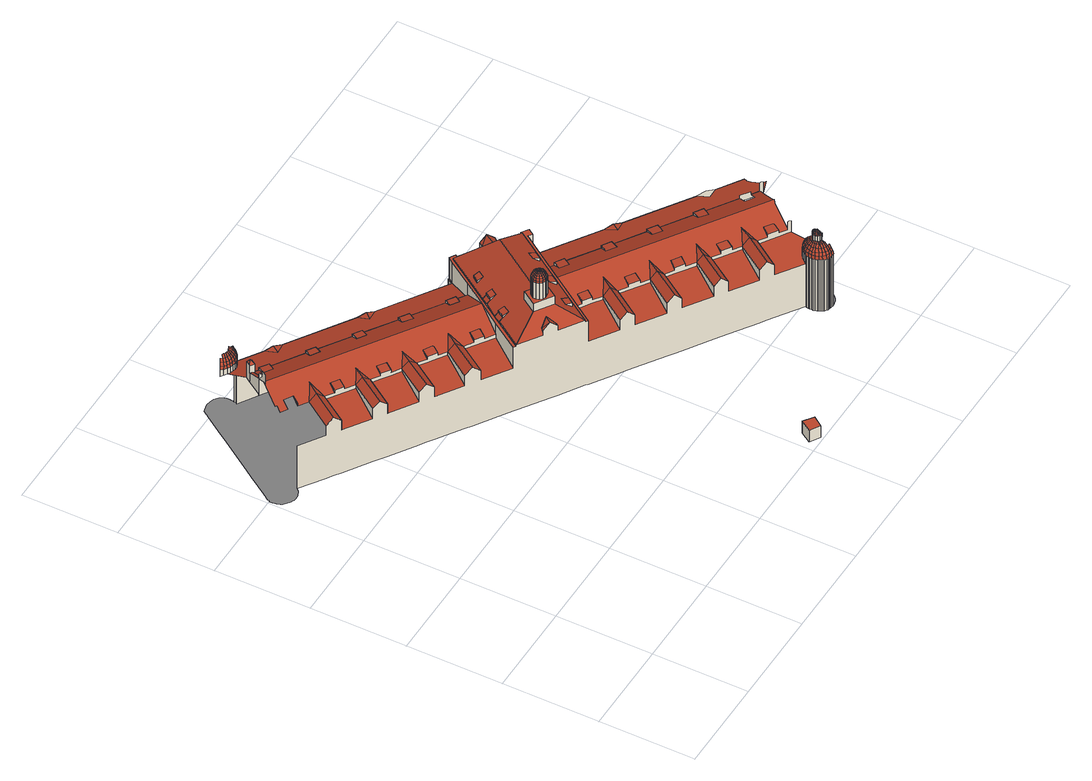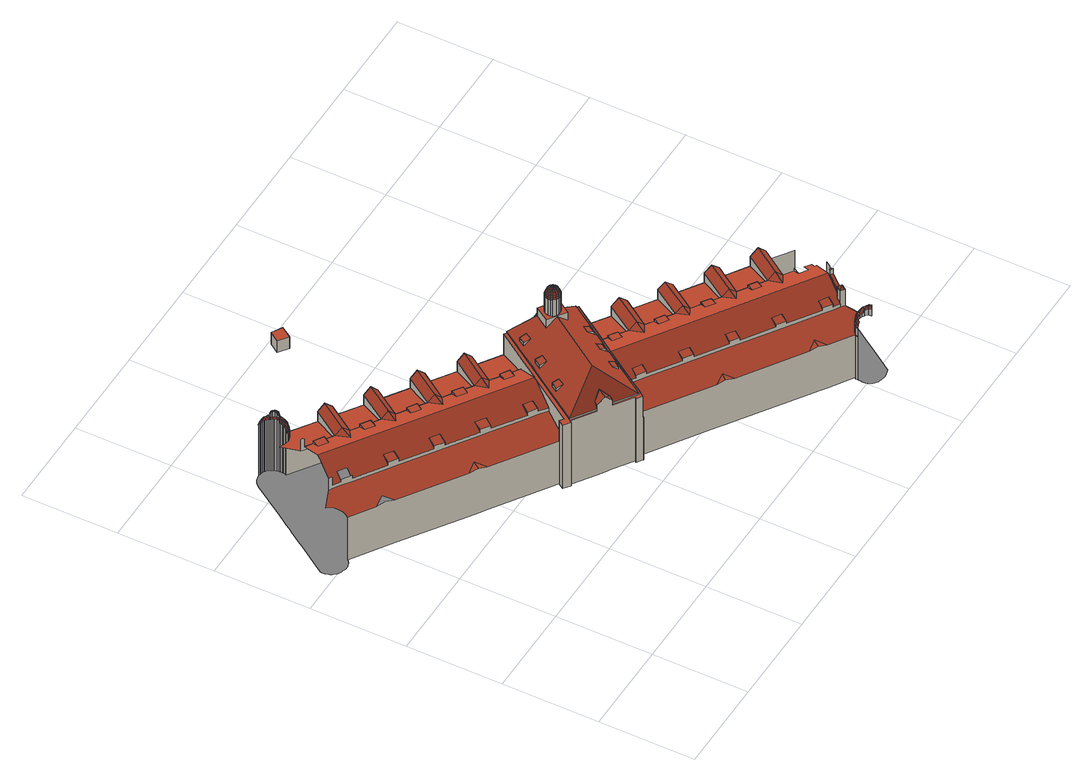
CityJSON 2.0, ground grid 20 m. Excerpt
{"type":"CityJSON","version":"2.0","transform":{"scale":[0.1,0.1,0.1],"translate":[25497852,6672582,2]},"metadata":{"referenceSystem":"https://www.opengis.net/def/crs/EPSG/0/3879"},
"CityObjects":{
"building1":{"type":"Building","attributes":{"dateOfConstruction":"1901-01-01","measuredHeight":28.7,"class":"Lämpimät varastot","function":"Kauppavarastot","usage":"Varastorakennus","roofType":"2110;2100;3500;1000;3700;3500","storeysAboveGround":3},"address":[{"Country":"Finland","Locality":"Helsinki","ThoroughfareNumber":"5","ThoroughfareName":"Katajanokanlaituri","PostCode":"00160"}],"geometry":[{"type":"MultiSurface","lod":"2","boundaries":[[[0,1,2,3]],[[4,5,1,0]],[[6,7,8]],[[9,5,4,10]],[[11,12,13,14]],[[13,12,15,16,17,18]],[[19,20,21,22,23,24,25,15,12,11,26,27,28]],[[29,18,17,30,31,32,33]],[[1,34,2]],[[16,15,25,30,17]],[[5,34,1]],[[35,36,37,38,9,10]],[[35,39,40,36]],[[41,42,43]],[[44,45,40,39]],[[25,24,46,47,48,49,30]],[[31,30,49,50,51]],[[48,47,52,49]],[[38,37,36,40,53,54,42,41,5,9]],[[52,50,49]],[[47,55,52]],[[52,55,50]],[[56,55,47,46]],[[54,57,43,42]],[[58,59,45,44]],[[51,50,55,56,60]],[[61,62,63,64]],[[62,65,66,63]],[[57,54,53]],[[67,68,51]],[[65,69,70,66]],[[68,71,62,61]],[[71,72,65,62]],[[73,59,58,74]],[[72,75,69,65]],[[76,77,78,79]],[[69,80,81,70]],[[82,83,71,68,67]],[[83,84,72,71]],[[75,85,80,69]],[[84,86,75,72]],[[87,88,78,77]],[[86,89,85,75]],[[90,91,83,82]],[[91,92,84,83]],[[85,93,94,80]],[[92,95,86,84]],[[95,96,89,86]],[[89,97,93,85]],[[98,88,87,99]],[[100,101,91,90]],[[101,102,92,91]],[[96,103,97,89]],[[102,104,95,92]],[[104,105,96,95]],[[105,106,103,96]],[[45,107,40]],[[108,109,101,100]],[[101,109,110,102]],[[102,110,111,104]],[[104,111,112,105]],[[105,112,113,106]],[[59,107,45]],[[112,114,115,113]],[[111,116,114,112]],[[110,117,116,111]],[[118,119,120,121,73,74]],[[109,122,117,110]],[[123,122,109,108]],[[114,124,125,115]],[[116,126,124,114]],[[117,127,126,116]],[[122,128,127,117]],[[129,128,122,123]],[[126,130,131,124]],[[118,132,133,119]],[[127,134,130,126]],[[128,135,134,127]],[[136,135,128,129]],[[137,138,6,8,2,34,5,41,43,57,53,40,107,59,139,140,141,142,133,143,144,145,146,147,148,149,150,151,152,153,154,155,156,157,21,20,158,159,160,161]],[[139,162,140]],[[163,164,133,132]],[[134,165,166,130]],[[121,120,119,133,142,167,162,139,59,73]],[[135,168,165,134]],[[169,170,171,172]],[[171,170,173,136]],[[173,168,135,136]],[[174,173,170,169]],[[167,141,140,162]],[[175,144,164,163]],[[141,167,142]],[[176,144,175,177]],[[178,179,180,181]],[[182,183,180,179]],[[184,183,182,185]],[[164,143,133]],[[186,187,188]],[[144,143,164]],[[189,190,191,192,176,177]],[[193,187,186]],[[189,194,149,190]],[[157,195,196,197,198,199,200,201,202,203,204,205,206,207,184,185,178,181,98,99,76,79,56,46,24,23,22,21]],[[208,209,149,194]],[[145,210,146]],[[192,191,190,149,148,211,210,145,144,176]],[[51,60,212,213,214,215,216,217,218,219,220,221,222,223,224,225,226,227,193,186,188,171,136,129,123,108,100,90,82,67]],[[211,147,146,210]],[[228,151,209,208]],[[147,211,148]],[[229,151,228,230]],[[206,231,232,207]],[[233,234,232,231]],[[204,234,233,205]],[[79,78,88,98,181,180,183,184,207,232,234,204,203,235,236,200,199,237,238,196,195,222,221,220,219,218,217,216,215,214,213,212,60,56]],[[209,150,149]],[[151,150,209]],[[239,240,241,242,229,230]],[[188,187,193,227,243,225,224,244,245,246,247,248,249,250,172,171]],[[251,252,253]],[[152,254,153]],[[239,255,256,156,240]],[[242,241,240,156,155,257,254,152,151,229]],[[257,154,153,254]],[[258,259,260]],[[154,257,155]],[[261,260,259]],[[202,262,235,203]],[[263,264,265,266,267,268,269,270,271,272,273,274,275,276,277,278,279,280,281,282,283,284,285,286,287,288,289,290,291,292,293,294,295,296,297,298,299,300,301,302,303,304,305,306,307,308,309,310,311,312,313,314,315,316,317,318,319,320,321,261,259,258,253,322,255,239,230,228,208,194,189,177,175,163,132,118,74,58,44,39,35,10,4,0,3,323,324,325]],[[326,327,260]],[[261,326,260]],[[328,236,235,262]],[[258,260,327,326,329,330,320,319,331,332,251,253]],[[333,334,335]],[[321,330,329,326,261]],[[330,321,320]],[[200,236,328,201]],[[336,337,335]],[[335,338,339,333]],[[335,337,340,341]],[[342,343,344,345]],[[343,346,347,344]],[[251,348,349,350]],[[332,331,351,352,348,251]],[[345,344,353,354]],[[346,355,356,347]],[[344,347,357,353]],[[358,359,343,342]],[[359,360,346,343]],[[226,243,227]],[[347,356,361,357]],[[338,362,339]],[[360,363,355,346]],[[336,364,340,337]],[[355,365,366,356]],[[354,353,367,368]],[[357,369,367,353]],[[356,366,370,361]],[[363,371,365,355]],[[361,372,369,357]],[[373,374,359,358]],[[374,375,360,359]],[[370,376,372,361]],[[365,377,378,366]],[[375,379,363,360]],[[366,378,380,370]],[[371,381,377,365]],[[338,341,340,364]],[[379,382,371,363]],[[368,367,383,384]],[[369,385,383,367]],[[380,386,376,370]],[[372,387,385,369]],[[382,388,381,371]],[[376,389,387,372]],[[377,390,391,378]],[[378,391,392,380]],[[381,393,390,377]],[[225,243,226]],[[386,394,389,376]],[[392,395,386,380]],[[396,397,374,373]],[[397,398,375,374]],[[398,399,379,375]],[[388,400,393,381]],[[399,401,382,379]],[[395,402,394,386]],[[390,403,391]],[[401,404,388,382]],[[391,403,392]],[[393,403,390]],[[403,395,392]],[[384,383,405,406]],[[385,407,405,383]],[[400,403,393]],[[387,408,407,385]],[[404,409,400,388]],[[389,410,408,387]],[[403,402,395]],[[394,411,410,389]],[[409,403,400]],[[402,412,411,394]],[[352,351,413,414,349,348],[368,384,406,415,416,417,418,419,420,421,396,373,358,342,345,354]],[[403,412,402]],[[409,422,403]],[[403,423,412]],[[404,424,422,409]],[[422,425,403]],[[401,426,424,404]],[[412,423,427,411]],[[428,423,403]],[[399,429,426,401]],[[398,430,429,399]],[[425,431,403]],[[397,432,430,398]],[[421,432,397,396]],[[433,428,403]],[[411,427,434,410]],[[431,435,403]],[[435,433,403]],[[424,436,425,422]],[[410,434,437,408]],[[428,438,427,423]],[[408,437,439,407]],[[407,439,440,405]],[[406,405,440,415]],[[436,441,431,425]],[[426,442,436,424]],[[433,443,438,428]],[[438,444,434,427]],[[431,441,445,435]],[[435,445,443,433]],[[429,446,442,426]],[[350,349,414,447]],[[444,448,437,434]],[[430,449,446,429]],[[442,450,441,436]],[[432,451,449,430]],[[420,451,432,421]],[[443,452,444,438]],[[448,453,439,437]],[[441,450,454,445]],[[453,455,440,439]],[[415,440,455,416]],[[445,454,452,443]],[[446,456,450,442]],[[253,252,334,333,339,362,457,458,459,460,461,462,463,464,465,466,467,468,469,470,322]],[[452,471,448,444]],[[449,472,456,446]],[[450,456,473,454]],[[454,473,471,452]],[[451,474,472,449]],[[471,475,453,448]],[[419,474,451,420]],[[475,476,455,453]],[[416,455,476,417]],[[456,472,477,473]],[[473,477,475,471]],[[478,413,351,331]],[[458,457,479]],[[472,474,480,477]],[[418,480,474,419]],[[477,480,476,475]],[[417,476,480,418]],[[251,350,447,481,463,462,461,460,482,483,484,479,457,362,338,364,336,335,334,252],[485,486,487,488]],[[256,489,490,195,157,156]],[[484,491,479]],[[479,482,459,458]],[[447,414,413,478]],[[479,491,492,482]],[[198,493,237,199]],[[482,460,459]],[[484,483,492,491]],[[482,492,483]],[[494,238,237,493]],[[495,496,497]],[[496,498,499,497]],[[196,238,494,197]],[[500,498,496,495]],[[499,498,500]],[[501,502,503,504,505,506,507,508,509,510,511,512,513,514,515,516,517,518,519,520,521,522,523,524,525,526,527,528,529,530,531,532,533,534,535,294,293,292,291,290,289,288,287,286,285,284,283,282,281,280,279,278,277,276,275,274,273,272,271,270,269,268,267,266,265,264,263,325,536,537,538,539,540,541,542,543,544,545,546,547,548,549,550,551,552,553,554,555,556,557,558,559,560,561,562,563,564,565,566,567,568,569,570,571,572,573,574,575,576,577,578,579,580,581,582,583,584,585,586,587,588,589,590,591,592,593,594,595,596,597,598,174,169,172,250,249,248,247,246,245,244,599,600,601,602,603,604,605,606,607,608,609,610,611,612,613,614,615,616,617,618,619,620,621,622,623,624,625,626,627,628,629,630,631,632,633,634,635,636,637,638,639,640]],[[322,470,469,468,467,466,465,464,641,642,643,644,645,646,490,489,256,255]],[[316,647,648,649,650,317]],[[487,651,488]],[[488,651,652,485]],[[487,486,652,651]],[[485,652,486]],[[315,653,654,655,647,316]],[[222,195,490,646,223]],[[478,331,319,656,657,658,659,660,661,662,481,447],[499,500,495,497],[663,664,665,666],[667,668,669,670]],[[665,671,672,666]],[[315,314,673,653]],[[672,674,663,666]],[[313,675,673,314]],[[676,677,678]],[[655,654,653,673,679,680,677,676,648,647]],[[664,674,672,671]],[[663,674,664]],[[680,681,678,677]],[[312,682,675,313]],[[318,683,684,685,686,687,688,689,662,661,660,659,658,657,656,319]],[[681,680,679]],[[690,682,312,311]],[[244,224,691,599]],[[223,692,691,224]],[[223,646,645,692]],[[644,601,600,599,691,692,645]],[[675,693,673]],[[601,644,643,602]],[[682,693,675]],[[310,694,695,696,690,311]],[[464,463,697,641]],[[317,650,649,698,699,700,701,702,703,704,705,689,688,687,686,685,684,683,318]],[[669,706,670]],[[706,707,667,670]],[[668,707,706,669]],[[310,309,708,694]],[[709,710,711]],[[667,707,668]],[[308,712,708,309]],[[713,714,715]],[[697,711,716,717,642,641]],[[696,695,694,708,718,719,714,713,682,690]],[[710,720,711]],[[481,662,721,722,709,711,697,463]],[[720,717,716,711]],[[722,710,709]],[[307,723,712,308]],[[719,724,715,714]],[[725,723,307,306]],[[724,719,718]],[[722,726,727,720,710]],[[642,717,720,727,704,703,606,605,604,603,602,643]],[[728,729,730]],[[731,732,733,699,698,649]],[[734,735,729,728]],[[721,705,704,727,726,722]],[[736,735,734]],[[712,737,708]],[[705,721,662,689]],[[723,737,712]],[[305,738,739,740,725,306]],[[305,304,741,738]],[[742,700,699,733]],[[743,744,745]],[[303,746,741,304]],[[606,703,702,607]],[[740,739,738,741,747,748,744,743,723,725]],[[608,701,700,742,609]],[[607,702,701,608]],[[748,749,745,744]],[[302,750,746,303]],[[749,748,747]],[[751,750,302,301]],[[752,753,754]],[[755,756,753,752]],[[676,678,681,679,673,693,682,713,715,724,718,708,737,723,743,745,749,747,741,757,750,758,759,760,761,762,763,764,765,766,767,768,769,770,771,772,773,774,775,649,648]],[[776,756,755]],[[746,757,741]],[[750,757,746]],[[300,777,778,779,751,301]],[[300,299,762,777]],[[298,780,762,299]],[[758,781,759]],[[779,778,777,762,761,782,781,758,750,751]],[[782,760,759,781]],[[297,764,780,298]],[[760,782,761]],[[783,764,297,296]],[[784,785,786]],[[529,787,788,530]],[[530,788,789,531]],[[528,790,787,529]],[[790,791,792,788,787]],[[793,794,785,784]],[[531,789,795,532]],[[527,796,790,528]],[[788,792,797,795,789]],[[796,798,799,791,790]],[[532,795,800,533]],[[526,798,796,527]],[[791,801,802,792]],[[795,797,803,804,800]],[[533,800,804,534]],[[792,802,805,797]],[[525,806,798,526]],[[799,807,801,791]],[[806,808,809,799,798]],[[534,804,810,535]],[[524,808,806,525]],[[805,811,803,797]],[[804,803,812,813,810]],[[809,814,807,799]],[[801,815,816,802]],[[523,817,808,524]],[[802,816,818,805]],[[535,810,813,295,294]],[[807,819,815,801]],[[811,820,812,803]],[[817,821,822,809,808]],[[818,823,811,805]],[[522,821,817,523]],[[814,824,819,807]],[[295,813,825,826]],[[822,827,814,809]],[[812,828,825,813]],[[829,794,793]],[[823,830,820,811]],[[820,831,828,812]],[[521,832,821,522]],[[815,833,834,816]],[[816,834,835,818]],[[819,836,833,815]],[[827,837,824,814]],[[835,838,823,818]],[[832,839,840,822,821]],[[830,841,831,820]],[[824,842,836,819]],[[826,825,843,844]],[[840,845,827,822]],[[520,839,832,521]],[[828,846,843,825]],[[838,847,830,823]],[[780,763,762]],[[831,848,846,828]],[[837,849,842,824]],[[845,850,837,827]],[[847,851,841,830]],[[519,852,839,520]],[[834,853,854,835]],[[841,855,848,831]],[[833,856,857,853,834]],[[836,858,856,833]],[[859,860,861]],[[854,862,863,838,835]],[[852,864,865,840,839]],[[863,866,847,838]],[[850,867,849,837]],[[842,868,869,858,836]],[[865,870,845,840]],[[854,853,857,871,872,873,874,862]],[[844,843,875,876]],[[873,872,871,877,878,879,880,874]],[[846,881,875,843]],[[851,882,855,841]],[[775,883,884,885,886,887,888,889,890,891,892,893,894,895,896,829,793,784,786,776,755,752,754,736,734,728,730,731,649]],[[849,897,868,842]],[[856,858,869,898,899,900,871,857]],[[879,878,877,901,902,903,904,880]],[[848,905,881,846]],[[900,899,898,906,907,877,871]],[[880,908,909,910,911,874]],[[874,911,910,912,910,866,863,862]],[[866,913,851,847]],[[870,914,850,845]],[[907,906,915,916,917,901,877]],[[904,918,919,909,908,880]],[[917,920,921,901]],[[909,912,910]],[[909,922,923,910,912]],[[923,922,909]],[[916,920,917]],[[903,902,901,921,924,925,926,927,928,904]],[[764,763,780]],[[855,929,905,848]],[[920,930,924,921]],[[868,897,931,932,898,869]],[[919,933,919,909]],[[932,931,934,935,906,898]],[[915,916,936,916]],[[916,937,930,920]],[[936,938,916]],[[938,936,916,915]],[[867,939,897,849]],[[928,927,940,933,919,918,904]],[[935,934,941,938,915,906]],[[913,942,882,851]],[[910,943,944,945,913,866]],[[909,919,946,947,948,949,923]],[[923,949,948,944,943,910]],[[938,950,937,916]],[[926,925,924,951,952,953,927]],[[882,954,929,855]],[[953,955,956,933,940,927]],[[930,937,957,958,959,951,924]],[[941,960,950,938]],[[933,961,962,963,947,946,919]],[[939,964,965,966,931,897]],[[950,960,967,968,957,937]],[[969,970,971,960,941]],[[942,972,954,882]],[[956,973,974,962,961,933]],[[952,951,975,976,953]],[[966,965,977,978,934,931]],[[959,958,957,979,975,951]],[[976,980,956,955,953]],[[876,875,981,982]],[[881,983,981,875]],[[905,984,983,881]],[[985,860,859]],[[968,967,979,957]],[[945,944,986,987,988,972,942]],[[929,989,984,905]],[[962,990,991,963]],[[948,992,993,987,986,944]],[[980,994,974,973,956]],[[947,995,996,993,992,948]],[[975,997,976]],[[954,998,989,929]],[[979,997,975]],[[963,991,990,999,1000,996,995,947]],[[997,980,976]],[[974,1001,1002,999,990,962]],[[972,988,998,954]],[[997,994,980]],[[994,1002,1001,974]],[[1002,1003,1004,1000,999]],[[1000,999,1000,1004,1005,1006,996]],[[996,1006,1005,1007,1008,993]],[[993,1008,1007,1009,987]],[[987,1009,1010,988]],[[988,1010,1011,998]],[[998,1011,1012,989]],[[989,1012,1013,984]],[[730,729,735,736,754,753,756,776,786,785,794,829,896,1014,1015,893,892,1016,1017,889,888,1018,1019,1020,1021,1022,1023,1024,1025,1026,1027,1028,1029,1030,1031,1032,1033,732,731]],[[984,1013,1034,983]],[[983,1034,1035,981]],[[982,981,1035,1036]],[[295,826,844,876,982,1036,1037,1038,1039,1040,1041,1042,1043,1044,1045,783,296]],[[765,1046,766]],[[1045,1044,1043,1042,1041,1047,1048,1049,769,768,1050,1046,765,764,783]],[[1050,767,766,1046]],[[895,1014,896]],[[894,1015,1014,895]],[[1051,861,860,985,1052,1053,1054,1055,617,616,615,614,613,612,611,610,609,742]],[[893,1015,894]],[[1033,1032,1031,1030,1029,1028,1027,1026,1025,1024,1023,1022,1021,1056,1057,1058,1059,1060,1061,1062,1063,1064,1055,1054,1065,1052,985,859,861,1051,742,733,732]]],"semantics":{"surfaces":[{"type":"RoofSurface"},{"type":"WallSurface"},{"type":"GroundSurface"}],"values":[0,0,1,1,0,1,1,1,0,0,0,0,1,1,0,1,1,0,1,0,0,0,1,0,0,1,1,0,1,1,0,1,0,1,0,1,0,1,0,0,0,0,0,1,0,0,0,0,0,1,1,0,0,0,0,0,0,1,0,0,0,0,0,0,0,0,0,0,1,0,0,0,0,1,0,1,0,0,1,0,1,0,0,1,0,1,0,1,1,0,0,1,1,1,0,1,0,0,0,0,0,1,0,0,1,1,0,0,0,1,1,1,0,1,1,0,0,0,1,1,1,1,1,0,1,1,0,1,1,1,0,0,0,1,0,1,1,1,0,1,1,0,1,1,1,0,0,1,0,0,0,1,0,0,0,1,0,0,0,0,1,0,0,0,0,0,0,1,0,1,0,0,0,0,0,0,0,0,0,0,0,1,0,0,0,0,0,0,0,0,0,0,1,0,0,0,0,0,0,0,0,0,0,0,0,0,0,0,0,0,0,0,0,0,0,1,0,0,0,0,0,0,0,0,0,1,0,0,0,0,0,0,0,1,0,0,0,0,1,0,0,0,0,1,0,0,1,0,0,0,0,0,0,1,0,1,0,0,1,1,0,1,0,1,0,1,1,0,1,1,1,1,0,1,0,1,0,1,1,1,2,0,1,1,1,0,1,0,1,0,1,1,0,0,1,1,1,1,0,0,1,1,1,1,0,1,1,0,1,0,0,1,0,1,0,1,1,1,1,0,1,1,1,0,0,0,1,0,0,1,1,0,1,1,1,0,1,1,0,1,0,0,1,1,1,0,1,1,1,1,0,0,1,1,1,0,0,1,0,0,0,1,0,1,1,0,0,1,1,1,1,1,1,0,0,1,1,0,0,1,1,0,0,1,0,1,0,0,1,1,0,0,0,0,1,0,1,0,0,0,0,1,0,1,0,0,1,0,0,1,0,0,0,0,0,0,0,0,1,0,1,0,0,0,0,0,0,0,1,0,0,0,0,0,0,0,0,0,0,0,1,1,0,0,0,0,0,1,0,0,0,0,1,0,0,0,0,0,1,0,1,0,0,0,0,0,1,1,0,0,0,1,0,0,0,0,0,1,0,0,0,0,0,0,0,0,0,1,0,0,0,0,0,0,0,0,1,0,0,0,0,1,0,0,0,0,0,0,0,0,0,0,0,0,0,0,0,0,0,0,1,0,0,0,1,0,0,1,0,1,1,0,1,0,1,1,0]}}]},
"building2":{"type":"Building","attributes":{"dateOfConstruction":"2022-01-01","dateOfDemolition":"2025-01-01","measuredHeight":3,"usage":"Muuntamo","roofType":"1000"},"address":[{"Country":"Finland","Locality":"Helsinki"}],"geometry":[{"type":"Solid","lod":"2","boundaries":[[[[1066,1067,1068,1069]],[[1070,1071,1068,1067]],[[1072,1071,1070,1073]],[[1071,1072,1069,1068]],[[1073,1070,1067,1066]],[[1072,1073,1066,1069]]]],"semantics":{"surfaces":[{"type":"GroundSurface"},{"type":"WallSurface"},{"type":"RoofSurface"}],"values":[[0,1,2,1,1,1]]}}]}
},
"vertices":[
[121,730,152],[160,787,152],[147,796,137],[108,739,137],[134,721,137],[173,779,137],[138,824,146],[128,809,143],[128,809,137],[173,779,129],[134,721,112],[131,884,179],[133,887,179],[130,888,181],[128,886,181],[133,887,169],[130,888,169],[127,890,169],[127,890,179],[124,874,179],[124,874,162],[127,879,165],[131,884,162],[133,887,160],[152,915,143],[152,915,152],[131,884,188],[127,879,188],[124,874,188],[125,888,179],[146,919,152],[146,919,129],[127,890,129],[125,888,129],[179,813,152],[187,686,112],[226,743,129],[207,756,129],[190,767,129],[187,686,137],[226,743,137],[190,767,137],[190,767,143],[200,782,146],[200,677,150],[238,735,150],[155,913,143],[155,913,170],[152,915,170],[146,919,170],[154,930,170],[154,930,129],[154,922,178],[207,756,137],[207,756,143],[162,924,170],[162,924,137],[217,771,146],[212,669,137],[251,727,137],[162,924,129],[146,974,119],[146,974,134],[143,979,134],[143,979,117],[147,974,142],[144,979,142],[152,969,120],[152,969,121],[150,976,148],[147,981,148],[152,969,134],[152,970,142],[251,727,129],[212,669,112],[154,972,148],[165,901,145],[165,901,146],[175,916,143],[175,916,137],[153,979,154],[151,983,154],[157,966,120],[157,966,134],[158,967,142],[157,976,154],[159,969,148],[182,890,146],[192,904,143],[161,974,154],[164,964,120],[164,964,134],[164,965,142],[161,981,159],[158,983,159],[165,968,148],[166,972,154],[164,979,159],[192,904,137],[182,890,145],[171,963,119],[171,963,134],[171,964,142],[167,978,159],[171,967,148],[171,972,154],[171,978,159],[253,758,150],[178,964,117],[178,964,134],[178,965,142],[177,968,148],[176,973,154],[174,979,159],[182,975,154],[178,980,159],[184,971,148],[186,968,142],[266,633,112],[305,691,129],[286,703,129],[269,715,129],[186,967,134],[186,967,116],[186,977,154],[181,982,159],[189,974,148],[191,972,142],[192,971,134],[192,971,114],[192,978,148],[188,980,154],[266,633,137],[305,691,137],[195,976,142],[196,975,134],[196,975,112],[111,820,137],[121,835,146],[269,715,137],[279,730,146],[296,718,146],[286,703,137],[332,705,150],[330,674,137],[347,662,137],[357,677,146],[376,665,146],[366,650,137],[382,639,137],[413,656,152],[409,621,137],[427,609,137],[437,624,146],[455,613,146],[444,597,137],[464,584,137],[497,632,165],[122,871,160],[102,841,143],[105,839,143],[98,829,137],[269,715,143],[279,625,150],[317,682,150],[198,981,142],[196,982,148],[286,703,143],[199,981,134],[199,977,3],[199,977,112],[197,974,112],[197,974,3],[199,981,112],[199,981,3],[291,616,137],[330,674,129],[291,616,112],[245,848,145],[245,848,146],[254,863,143],[254,863,137],[262,837,146],[271,851,143],[271,851,137],[262,837,145],[248,918,117],[259,933,117],[244,943,112],[343,581,112],[382,639,129],[366,650,129],[347,662,129],[275,922,112],[343,581,137],[529,679,137],[509,693,137],[499,679,145],[482,690,145],[491,704,137],[430,745,137],[420,731,145],[402,744,145],[411,758,137],[350,799,137],[341,784,145],[324,796,145],[333,810,137],[356,572,152],[395,630,152],[347,662,143],[366,650,143],[175,916,129],[192,904,129],[254,863,129],[271,851,129],[333,810,129],[350,799,129],[411,758,129],[430,745,129],[491,704,129],[509,693,129],[529,679,129],[563,730,112],[562,731,112],[432,817,112],[405,814,117],[401,839,112],[370,563,137],[409,621,129],[370,563,112],[324,796,146],[333,810,143],[341,784,146],[350,799,143],[411,758,143],[430,745,143],[491,704,143],[509,693,143],[425,526,112],[464,584,129],[444,597,129],[427,609,129],[417,828,117],[562,731,3],[432,817,3],[417,828,3],[401,839,3],[275,922,3],[259,933,3],[244,943,3],[484,518,210],[430,523,170],[430,523,169],[427,609,143],[425,526,166],[464,584,166],[444,597,143],[476,492,169],[476,492,181],[480,498,181],[488,484,196],[402,744,146],[108,739,3],[121,730,3],[134,721,3],[187,686,3],[200,677,3],[212,669,3],[266,633,3],[279,625,3],[291,616,3],[343,581,3],[356,572,3],[370,563,3],[425,526,3],[430,523,3],[476,492,3],[488,484,3],[500,476,3],[547,445,3],[552,441,3],[606,405,3],[619,396,3],[631,388,3],[686,351,3],[698,343,3],[710,335,3],[765,298,3],[777,290,3],[789,282,3],[842,246,3],[855,238,3],[867,230,3],[920,194,3],[920,194,112],[867,230,112],[867,230,137],[855,238,152],[842,246,137],[842,246,112],[789,282,112],[789,282,137],[777,290,152],[765,298,137],[765,298,112],[710,335,112],[710,335,137],[698,343,152],[686,351,137],[686,351,112],[631,388,112],[631,388,137],[619,396,152],[606,405,137],[606,405,112],[552,441,112],[552,441,165],[547,445,165],[547,445,169],[500,476,169],[500,476,181],[430,523,166],[108,739,112],[59,772,112],[59,772,3],[498,498,196],[480,498,182],[420,731,146],[505,482,181],[504,482,181],[521,493,210],[502,506,210],[467,579,169],[467,579,170],[473,575,176],[483,568,186],[473,575,181],[482,589,176],[476,593,169],[482,589,181],[482,589,177],[499,514,230],[499,514,271],[498,519,271],[498,519,230],[499,514,276],[498,519,276],[484,518,230],[504,548,230],[504,548,210],[521,493,230],[502,506,230],[498,525,271],[498,525,230],[501,515,281],[500,520,281],[498,524,276],[504,509,230],[504,509,271],[504,509,276],[500,524,281],[476,593,170],[505,510,281],[492,582,186],[503,516,285],[502,520,285],[500,529,271],[500,529,230],[500,529,276],[502,524,285],[506,512,285],[502,528,281],[510,506,230],[510,506,271],[510,507,276],[504,527,285],[506,518,288],[505,520,288],[510,508,281],[505,523,288],[508,515,288],[510,511,285],[504,534,271],[504,534,230],[504,534,276],[506,525,288],[505,532,281],[511,514,288],[506,530,285],[509,519,290],[509,521,290],[509,522,290],[510,518,290],[508,528,288],[509,523,290],[516,507,230],[516,507,271],[516,507,276],[516,509,281],[512,517,290],[515,511,285],[510,525,290],[513,521,291],[514,514,288],[510,536,271],[510,536,230],[510,536,276],[510,534,281],[514,518,290],[510,532,285],[511,529,288],[512,525,290],[541,523,230],[522,536,230],[515,536,230],[521,534,230],[526,529,230],[528,524,230],[528,519,230],[526,513,230],[522,509,230],[515,518,290],[513,525,290],[517,515,288],[516,519,290],[519,513,285],[514,529,288],[515,525,290],[521,511,281],[522,509,276],[517,521,290],[522,509,271],[516,523,290],[514,532,285],[516,522,290],[519,517,288],[515,534,281],[517,527,288],[515,535,276],[515,536,271],[520,520,288],[522,516,285],[519,525,288],[518,530,285],[520,523,288],[524,514,281],[522,536,229],[520,532,281],[525,513,276],[524,520,285],[526,513,271],[522,527,285],[520,533,276],[523,523,285],[521,534,271],[526,519,281],[496,621,170],[496,621,169],[504,634,169],[504,634,170],[524,664,170],[533,677,170],[570,732,169],[570,732,166],[533,677,166],[524,664,166],[504,634,166],[496,621,166],[476,593,166],[467,579,166],[524,528,281],[528,519,276],[526,524,281],[528,519,271],[525,529,276],[526,529,271],[527,524,276],[541,523,210],[502,617,176],[528,524,271],[601,653,229],[510,630,176],[520,623,186],[511,610,186],[539,672,176],[549,666,186],[540,653,186],[530,660,176],[497,632,166],[529,679,166],[502,617,181],[510,630,181],[482,690,146],[499,679,146],[562,480,175],[562,480,183],[550,487,187],[571,493,183],[559,501,187],[571,493,175],[1108,370,3],[1107,369,3],[1104,363,3],[1067,309,3],[1062,301,3],[1044,275,3],[1038,266,3],[1033,257,3],[1015,231,3],[1011,225,3],[970,164,3],[966,159,3],[964,157,3],[961,155,3],[958,154,3],[955,153,3],[952,152,3],[948,151,3],[945,151,3],[942,152,3],[939,152,3],[935,153,3],[932,154,3],[930,156,3],[927,158,3],[925,161,3],[923,164,3],[921,167,3],[920,170,3],[919,174,3],[918,177,3],[918,180,3],[918,184,3],[918,187,3],[919,191,3],[57,770,3],[54,767,3],[52,766,3],[49,764,3],[46,763,3],[43,762,3],[39,761,3],[36,761,3],[33,761,3],[30,762,3],[27,763,3],[24,764,3],[21,766,3],[18,768,3],[16,770,3],[13,773,3],[11,775,3],[9,778,3],[8,782,3],[6,785,3],[6,788,3],[5,792,3],[5,795,3],[5,799,3],[7,801,3],[8,804,3],[11,809,3],[14,812,3],[16,816,3],[18,818,3],[45,859,3],[55,874,3],[72,899,3],[78,908,3],[84,916,3],[101,942,3],[114,961,3],[142,1003,3],[146,1008,3],[146,1009,3],[147,1011,3],[151,1016,3],[154,1017,3],[158,1018,3],[161,1019,3],[165,1020,3],[169,1020,3],[172,1020,3],[176,1019,3],[179,1018,3],[183,1017,3],[186,1016,3],[189,1014,3],[191,1012,3],[194,1009,3],[196,1007,3],[197,1004,3],[199,1001,3],[200,997,3],[200,994,3],[200,991,3],[200,987,3],[200,984,3],[570,742,3],[571,741,3],[582,734,3],[580,730,3],[618,704,3],[631,696,3],[644,687,3],[690,656,3],[692,660,3],[706,650,3],[698,638,3],[699,638,3],[819,557,3],[835,547,3],[851,536,3],[976,452,3],[992,441,3],[1008,430,3],[1057,398,3],[1059,400,3],[1061,402,3],[1064,404,3],[1067,405,3],[1070,406,3],[1073,407,3],[1076,407,3],[1079,407,3],[1082,406,3],[1085,405,3],[1089,404,3],[1092,403,3],[1095,401,3],[1098,399,3],[1100,396,3],[1103,394,3],[1105,391,3],[1106,387,3],[1108,382,3],[1108,380,3],[1109,377,3],[1109,374,3],[1109,372,3],[616,702,166],[618,704,166],[580,730,166],[582,734,166],[571,741,166],[563,730,166],[591,498,129],[591,498,137],[623,545,165],[591,498,165],[530,660,181],[539,672,181],[645,462,129],[627,475,129],[610,486,129],[567,476,169],[577,489,169],[603,529,169],[613,543,169],[641,584,169],[650,598,169],[688,654,169],[596,555,187],[607,547,175],[597,532,175],[586,540,187],[633,610,187],[644,602,175],[635,588,175],[624,596,187],[597,532,176],[597,532,183],[645,462,137],[607,547,183],[658,454,152],[610,486,137],[610,486,144],[620,502,146],[627,475,137],[627,475,144],[638,490,146],[670,446,137],[567,476,165],[577,489,165],[603,529,165],[613,543,165],[641,584,165],[650,598,165],[688,654,165],[670,446,129],[570,742,112],[571,741,112],[676,479,152],[725,409,129],[708,420,129],[689,433,129],[616,702,169],[654,592,165],[690,644,165],[698,638,165],[706,650,165],[692,660,165],[690,656,165],[644,687,165],[642,685,165],[635,588,183],[644,602,183],[725,409,137],[618,677,193],[618,677,195],[612,695,180],[737,401,152],[689,433,137],[689,433,144],[700,449,146],[616,702,180],[618,704,180],[708,420,137],[708,420,144],[631,696,195],[642,685,169],[637,678,180],[749,393,137],[718,436,146],[749,393,129],[642,685,180],[644,687,180],[662,563,147],[672,579,144],[672,579,137],[654,592,137],[654,592,129],[690,644,112],[679,551,147],[690,568,144],[690,568,137],[754,427,152],[804,356,129],[785,369,129],[767,381,129],[804,356,137],[698,638,112],[767,381,137],[767,381,144],[778,396,146],[816,348,152],[785,369,137],[785,369,144],[796,384,146],[828,340,137],[828,340,129],[741,510,147],[752,526,144],[752,526,137],[760,497,147],[770,514,144],[833,373,152],[846,328,137],[856,344,146],[874,332,146],[864,316,137],[881,304,137],[910,322,152],[906,287,137],[924,275,137],[935,291,146],[953,279,146],[943,263,137],[958,253,137],[960,255,139],[963,260,142],[965,263,143],[984,292,160],[986,295,162],[990,299,165],[770,514,137],[881,304,129],[864,316,129],[846,328,129],[894,296,152],[846,328,144],[864,316,144],[906,287,129],[819,457,147],[830,474,144],[830,474,137],[920,170,133],[919,174,134],[918,177,133],[921,167,134],[922,168,142],[919,174,142],[837,445,147],[848,462,144],[918,180,134],[923,164,133],[919,181,142],[925,161,134],[925,162,142],[918,184,133],[924,169,148],[922,175,148],[919,187,142],[918,187,134],[921,181,148],[927,158,133],[928,164,148],[930,156,134],[930,157,142],[919,191,133],[922,187,148],[921,194,142],[920,194,134],[932,160,148],[928,172,154],[927,177,154],[932,154,132],[926,181,154],[931,168,154],[924,193,148],[935,153,134],[936,154,142],[926,186,154],[934,164,154],[923,199,134],[923,199,114],[937,157,148],[924,199,142],[848,462,137],[928,191,154],[926,197,148],[939,152,133],[934,175,159],[932,179,159],[932,182,159],[935,173,159],[939,162,154],[932,186,159],[942,152,134],[942,153,142],[930,195,154],[938,170,159],[927,204,134],[927,204,115],[942,156,148],[928,203,142],[933,189,159],[930,201,148],[941,168,159],[943,161,154],[935,192,159],[945,151,133],[937,181,161],[937,183,161],[933,198,154],[938,179,161],[938,180,161],[940,177,161],[825,532,117],[835,547,117],[819,557,112],[937,184,161],[937,185,161],[948,151,134],[948,153,142],[937,188,160],[944,168,159],[941,176,161],[940,176,161],[948,156,148],[938,180,174],[937,181,174],[937,183,174],[937,184,174],[932,208,134],[932,208,117],[938,180,176],[938,181,176],[937,183,176],[937,184,176],[933,207,142],[937,194,159],[993,304,162],[995,307,160],[1014,335,143],[1016,338,142],[1019,343,139],[1021,346,137],[1005,356,137],[994,340,147],[976,352,147],[987,369,137],[926,409,137],[915,393,147],[898,405,147],[908,421,137],[943,175,161],[940,176,174],[940,177,174],[938,179,174],[939,180,178],[939,181,178],[938,183,178],[938,184,178],[934,205,148],[940,177,176],[939,179,176],[937,185,176],[937,187,176],[937,188,174],[937,185,174],[937,188,175],[938,189,160],[948,161,154],[941,177,178],[941,178,178],[939,179,178],[938,185,178],[938,187,178],[940,180,178],[939,181,179],[937,187,177],[937,188,176],[940,181,180],[940,182,180],[940,183,180],[939,184,180],[939,184,179],[936,201,154],[941,180,180],[943,175,174],[941,176,174],[940,187,180],[943,175,176],[941,176,176],[941,178,179],[942,179,180],[942,177,178],[945,175,161],[940,185,180],[943,176,178],[940,191,160],[938,189,174],[940,191,174],[940,191,161],[939,189,178],[941,190,178],[940,191,176],[939,189,176],[943,178,180],[942,182,181],[942,183,181],[941,184,181],[939,196,159],[941,185,181],[942,186,181],[943,180,181],[943,181,181],[942,181,181],[944,177,180],[941,188,180],[942,189,180],[941,189,179],[945,175,158],[947,175,174],[945,175,174],[945,179,181],[944,180,181],[944,176,178],[945,176,178],[945,177,180],[941,192,160],[942,187,181],[943,187,181],[944,183,182],[944,184,182],[947,175,176],[945,175,176],[945,182,182],[944,185,182],[938,210,134],[938,210,118],[939,210,142],[939,207,148],[851,536,112],[941,192,174],[943,193,174],[943,193,160],[941,203,154],[943,190,180],[943,190,179],[942,192,176],[943,193,176],[945,186,182],[942,191,178],[943,192,178],[946,184,183],[942,197,159],[944,190,180],[944,191,180],[944,188,181],[945,189,181],[946,189,181],[946,191,180],[946,193,178],[944,192,178],[946,194,176],[944,193,176],[946,194,174],[946,194,160],[946,198,159],[945,204,154],[945,208,148],[908,421,144],[926,409,144],[987,369,144],[1005,356,144],[1021,346,157],[1024,344,159],[1027,342,157],[1027,342,129],[1024,344,129],[1021,346,129],[1005,356,129],[987,369,129],[926,409,129],[908,421,129],[848,462,129],[830,474,129],[770,514,129],[752,526,129],[690,568,129],[672,579,129],[945,211,142],[945,212,134],[945,212,119],[951,212,120],[957,211,121],[963,208,121],[966,206,121],[964,249,129],[961,251,129],[958,253,129],[943,263,129],[924,275,129],[924,275,144],[964,249,157],[961,251,159],[958,253,157],[943,263,144],[699,638,112],[976,452,112],[992,441,117],[1008,430,112],[1057,398,112],[1063,356,121],[1059,359,120],[1054,368,119],[1053,373,118],[1052,378,117],[1052,382,116],[1052,386,116],[1053,391,114],[1054,394,114],[982,427,117],
[638,5,3],[617,18,3],[632,40,3],[652,26,3],[617,18,33],[632,40,33],[652,26,33],[638,5,33]
]}
